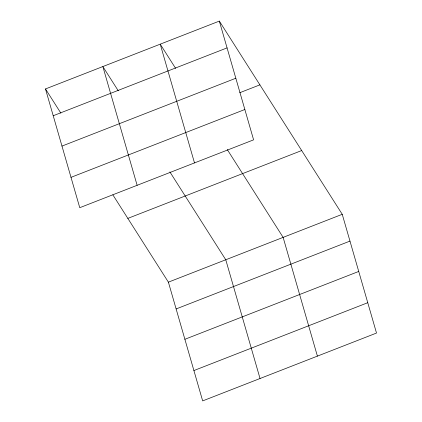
<?xml version="1.0" encoding="UTF-8"?>
<svg xmlns="http://www.w3.org/2000/svg" width="422" height="422" viewBox="0 0 422 422"><rect width="100%" height="100%" fill="white"/><g stroke="black" fill="none" stroke-linecap="round" stroke-linejoin="round"><path stroke-width="0.63" d="M219.334 21.1L253.606 139.846L79.758 207.693L45.486 88.947L219.334 21.1L342.242 214.307L376.514 333.053L202.665 400.9L168.394 282.154L112.859 194.853M53.219 115.739L227.068 47.892M61.976 146.086L235.824 78.239M239.786 92.708L259.894 84.859M71.001 177.345L244.85 109.504M127.834 218.396L301.683 150.548M168.394 282.154L342.242 214.307M176.127 308.946L349.975 241.099M184.883 339.288L358.732 271.446M193.909 370.553L367.757 302.711M175.61 68.353L160.223 44.168L194.5 162.913M227.252 149.53L283.13 237.375L317.407 356.121M118.239 90.741L102.852 66.555L137.129 185.305M169.881 171.918L225.765 259.762L260.036 378.513M45.486 88.947L60.868 113.128"/></g></svg>
